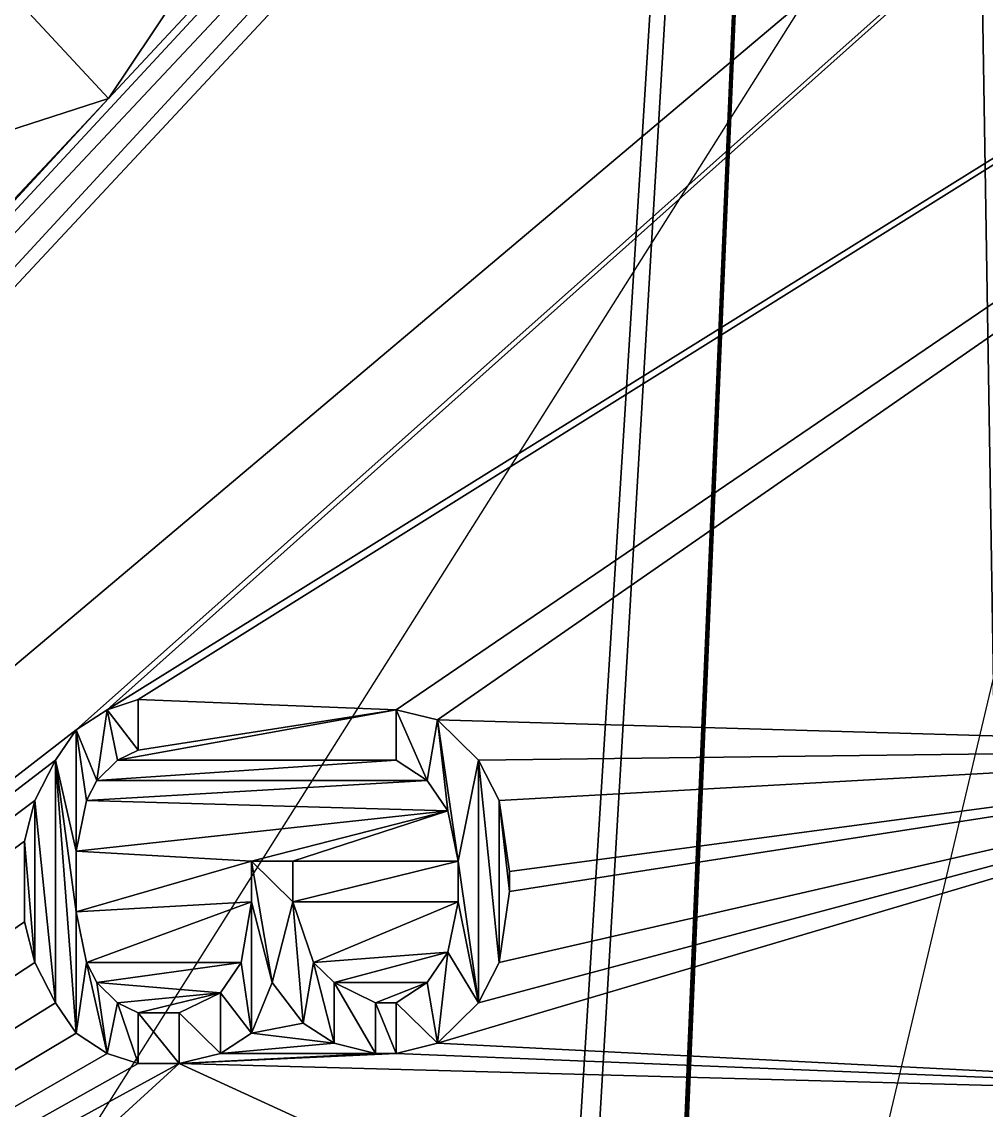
# Model space of a CAD drawing. Header units: millimetres. Extents: x -228 to 228, y -204 to 237.
# Drawn here: x 25.572 to 28.256, y 20.757 to 23.786 of the extents above; entities that cross this region are included whole.
import ezdxf

# ---------------------------------------------------------------- set-up
doc = ezdxf.new("R2010")
doc.units = ezdxf.units.MM
doc.header["$LTSCALE"] = 127.314815
for name, color, linetype in [('1821', 7, 'CONTINUOUS'), ('2409', 7, 'CONTINUOUS'), ('5003', 7, 'CONTINUOUS'), ('5004', 7, 'CONTINUOUS'), ('5201', 7, 'CONTINUOUS'), ('5315', 7, 'CONTINUOUS'), ('5316', 7, 'CONTINUOUS'), ('5317', 7, 'CONTINUOUS'), ('5322', 7, 'CONTINUOUS'), ('5419', 7, 'CONTINUOUS'), ('5420', 7, 'CONTINUOUS'), ('5421', 7, 'CONTINUOUS'), ('5422', 7, 'CONTINUOUS'), ('5423', 7, 'CONTINUOUS'), ('5424', 7, 'CONTINUOUS'), ('5425', 7, 'CONTINUOUS'), ('5426', 7, 'CONTINUOUS'), ('5427', 7, 'CONTINUOUS'), ('5428', 7, 'CONTINUOUS'), ('5429', 7, 'CONTINUOUS'), ('5430', 7, 'CONTINUOUS'), ('5431', 7, 'CONTINUOUS'), ('5432', 7, 'CONTINUOUS'), ('5433', 7, 'CONTINUOUS'), ('5434', 7, 'CONTINUOUS'), ('5435', 7, 'CONTINUOUS'), ('5436', 7, 'CONTINUOUS'), ('5437', 7, 'CONTINUOUS'), ('5438', 7, 'CONTINUOUS'), ('5439', 7, 'CONTINUOUS'), ('5440', 7, 'CONTINUOUS'), ('5441', 7, 'CONTINUOUS'), ('5442', 7, 'CONTINUOUS'), ('5443', 7, 'CONTINUOUS'), ('5444', 7, 'CONTINUOUS'), ('5445', 7, 'CONTINUOUS'), ('5446', 7, 'CONTINUOUS'), ('5447', 7, 'CONTINUOUS'), ('5448', 7, 'CONTINUOUS'), ('5449', 7, 'CONTINUOUS'), ('5450', 7, 'CONTINUOUS'), ('5451', 7, 'CONTINUOUS'), ('5452', 7, 'CONTINUOUS'), ('5453', 7, 'CONTINUOUS'), ('5454', 7, 'CONTINUOUS'), ('5455', 7, 'CONTINUOUS'), ('5456', 7, 'CONTINUOUS'), ('5457', 7, 'CONTINUOUS'), ('5458', 7, 'CONTINUOUS'), ('5459', 7, 'CONTINUOUS'), ('5460', 7, 'CONTINUOUS'), ('5461', 7, 'CONTINUOUS'), ('5462', 7, 'CONTINUOUS'), ('5463', 7, 'CONTINUOUS'), ('5464', 7, 'CONTINUOUS'), ('5465', 7, 'CONTINUOUS'), ('5466', 7, 'CONTINUOUS'), ('5467', 7, 'CONTINUOUS'), ('5468', 7, 'CONTINUOUS'), ('5469', 7, 'CONTINUOUS'), ('5470', 7, 'CONTINUOUS'), ('5471', 7, 'CONTINUOUS'), ('5472', 7, 'CONTINUOUS'), ('5473', 7, 'CONTINUOUS'), ('5474', 7, 'CONTINUOUS'), ('5475', 7, 'CONTINUOUS'), ('6193', 7, 'CONTINUOUS'), ('6301', 7, 'CONTINUOUS'), ('6317', 7, 'CONTINUOUS'), ('6336', 7, 'CONTINUOUS'), ('6337', 7, 'CONTINUOUS'), ('6339', 7, 'CONTINUOUS')]:
    doc.layers.add(name, color=color, linetype=linetype)

msp = doc.modelspace()

# ---------------------------------------------------------------- linework, layer by layer
at = {"layer": '1821', "color": 5, "linetype": 'Continuous'}
msp.add_3dface([(100.6267, 31.3952, 17.1), (-23.6249, 19.4486, 17.1), (102.6267, 31.3952, 17.1), (100.6267, 31.3952, 17.1)], dxfattribs=at)
at = {"layer": '2409', "color": 6, "linetype": 'Continuous'}
msp.add_3dface([(26.3583, 13.8518, 1060.7024), (23.8895, 17.7325, 1059.277), (29.3011, 26.2986, 1062.4014), (26.3583, 13.8518, 1060.7024)], dxfattribs=at)
at = {"layer": '5003', "color": 6, "linetype": 'Continuous'}
for points in [[(29.3001, 38.5788, 1039.01), (28.6139, 1, 1039.01), (28.0565, 35.5761, 1039.01), (29.3001, 38.5788, 1039.01)], [(25.0534, 34.3321, 1039.01), (28.0565, 35.5761, 1039.01), (26, 2.7124, 1039.01), (25.0534, 34.3321, 1039.01)], [(28.0565, 35.5761, 1039.01), (26.5567, 0.7124, 1039.01), (26, 0.7124, 1039.01), (28.0565, 35.5761, 1039.01)], [(28.0565, 35.5761, 1039.01), (26, 0.7124, 1039.01), (26, 2.7124, 1039.01), (28.0565, 35.5761, 1039.01)], [(26.5651, 0.7513, 1039.01), (26.5567, 0.7124, 1039.01), (28.0565, 35.5761, 1039.01), (26.5651, 0.7513, 1039.01)], [(26.5705, 0.791, 1039.01), (26.5651, 0.7513, 1039.01), (28.0565, 35.5761, 1039.01), (26.5705, 0.791, 1039.01)], [(26.5901, 1, 1039.01), (26.5705, 0.791, 1039.01), (28.0565, 35.5761, 1039.01), (26.5901, 1, 1039.01)], [(28.6139, 1, 1039.01), (26.5901, 1, 1039.01), (28.0565, 35.5761, 1039.01), (28.6139, 1, 1039.01)], [(24.9694, 2.7124, 1039.01), (25.0534, 34.3321, 1039.01), (26, 2.7124, 1039.01), (24.9694, 2.7124, 1039.01)]]:
    msp.add_3dface(points, dxfattribs=at)
at = {"layer": '5004', "color": 6, "linetype": 'Continuous'}
for points in [[(30.06, 30.2289, 1041.01), (19.2973, 24.9519, 1041.01), (19.925, 19.3605, 1041.01), (30.06, 30.2289, 1041.01)], [(30.6713, 28.5384, 1041.01), (20.9561, 18.1201, 1041.01), (32.6549, 27.9819, 1041.01), (30.6713, 28.5384, 1041.01)], [(32.6549, 27.9819, 1041.01), (20.9561, 18.1201, 1041.01), (25.7236, 21.8156, 1041.01), (32.6549, 27.9819, 1041.01)], [(25.8098, 21.8719, 1041.01), (32.6549, 27.9819, 1041.01), (25.7236, 21.8156, 1041.01), (25.8098, 21.8719, 1041.01)], [(35.1447, 27.683, 1041.01), (32.6549, 27.9819, 1041.01), (25.8098, 21.8719, 1041.01), (35.1447, 27.683, 1041.01)], [(25.896, 21.9, 1041.01), (35.1447, 27.683, 1041.01), (25.8098, 21.8719, 1041.01), (25.896, 21.9, 1041.01)], [(26.614, 21.8719, 1041.01), (35.1447, 27.683, 1041.01), (25.896, 21.9, 1041.01), (26.614, 21.8719, 1041.01)], [(26.7289, 21.8437, 1041.01), (35.1447, 27.683, 1041.01), (26.614, 21.8719, 1041.01), (26.7289, 21.8437, 1041.01)], [(29.4945, 21.7641, 1041.01), (35.1447, 27.683, 1041.01), (26.7289, 21.8437, 1041.01), (29.4945, 21.7641, 1041.01)], [(25.896, 21.7594, 1041.01), (26.614, 21.8719, 1041.01), (25.896, 21.9, 1041.01), (25.896, 21.7594, 1041.01)], [(26.614, 21.7312, 1041.01), (26.614, 21.8719, 1041.01), (25.8385, 21.7312, 1041.01), (26.614, 21.7312, 1041.01)], [(25.8385, 21.7312, 1041.01), (26.614, 21.8719, 1041.01), (25.896, 21.7594, 1041.01), (25.8385, 21.7312, 1041.01)], [(26.8438, 21.7312, 1041.01), (29.4945, 21.7641, 1041.01), (26.7289, 21.8437, 1041.01), (26.8438, 21.7312, 1041.01)], [(25.7236, 21.8156, 1041.01), (20.9561, 18.1201, 1041.01), (25.6662, 21.7312, 1041.01), (25.7236, 21.8156, 1041.01)], [(29.9258, 20.7816, 1041.01), (29.4945, 21.7641, 1041.01), (26.7289, 20.9438, 1041.01), (29.9258, 20.7816, 1041.01)], [(26.7289, 20.9438, 1041.01), (29.4945, 21.7641, 1041.01), (26.8438, 21.0562, 1041.01), (26.7289, 20.9438, 1041.01)], [(26.8438, 21.0562, 1041.01), (29.4945, 21.7641, 1041.01), (26.9013, 21.1687, 1041.01), (26.8438, 21.0562, 1041.01)], [(26.9013, 21.6188, 1041.01), (29.4945, 21.7641, 1041.01), (26.8438, 21.7312, 1041.01), (26.9013, 21.6188, 1041.01)], [(26.9013, 21.1687, 1041.01), (29.4945, 21.7641, 1041.01), (26.93, 21.3656, 1041.01), (26.9013, 21.1687, 1041.01)], [(26.93, 21.4219, 1041.01), (29.4945, 21.7641, 1041.01), (26.9013, 21.6188, 1041.01), (26.93, 21.4219, 1041.01)], [(26.93, 21.3656, 1041.01), (29.4945, 21.7641, 1041.01), (26.93, 21.4219, 1041.01), (26.93, 21.3656, 1041.01)], [(25.6662, 21.7312, 1041.01), (20.9561, 18.1201, 1041.01), (25.6087, 21.6188, 1041.01), (25.6662, 21.7312, 1041.01)], [(26.7002, 21.675, 1041.01), (26.614, 21.7312, 1041.01), (25.7811, 21.675, 1041.01), (26.7002, 21.675, 1041.01)], [(25.7811, 21.675, 1041.01), (26.614, 21.7312, 1041.01), (25.8385, 21.7312, 1041.01), (25.7811, 21.675, 1041.01)], [(26.7577, 21.5906, 1041.01), (26.7002, 21.675, 1041.01), (25.7523, 21.6188, 1041.01), (26.7577, 21.5906, 1041.01)], [(25.7523, 21.6188, 1041.01), (26.7002, 21.675, 1041.01), (25.7811, 21.675, 1041.01), (25.7523, 21.6188, 1041.01)], [(25.6087, 21.6188, 1041.01), (20.9561, 18.1201, 1041.01), (25.58, 21.5063, 1041.01), (25.6087, 21.6188, 1041.01)], [(25.7236, 21.4781, 1041.01), (26.7577, 21.5906, 1041.01), (25.7523, 21.6188, 1041.01), (25.7236, 21.4781, 1041.01)], [(26.2119, 21.45, 1041.01), (26.7577, 21.5906, 1041.01), (25.7236, 21.4781, 1041.01), (26.2119, 21.45, 1041.01)], [(26.3268, 21.45, 1041.01), (26.7577, 21.5906, 1041.01), (26.2119, 21.45, 1041.01), (26.3268, 21.45, 1041.01)], [(26.7864, 21.45, 1041.01), (26.7577, 21.5906, 1041.01), (26.3268, 21.45, 1041.01), (26.7864, 21.45, 1041.01)], [(25.58, 21.5063, 1041.01), (20.9561, 18.1201, 1041.01), (25.58, 21.2812, 1041.01), (25.58, 21.5063, 1041.01)], [(25.7236, 21.3094, 1041.01), (26.2119, 21.45, 1041.01), (25.7236, 21.4781, 1041.01), (25.7236, 21.3094, 1041.01)], [(26.2119, 21.3375, 1041.01), (26.2119, 21.45, 1041.01), (25.7236, 21.3094, 1041.01), (26.2119, 21.3375, 1041.01)], [(26.7864, 21.3375, 1041.01), (26.7864, 21.45, 1041.01), (26.3268, 21.3375, 1041.01), (26.7864, 21.3375, 1041.01)], [(26.3268, 21.3375, 1041.01), (26.7864, 21.45, 1041.01), (26.3268, 21.45, 1041.01), (26.3268, 21.3375, 1041.01)], [(25.7523, 21.1687, 1041.01), (26.2119, 21.3375, 1041.01), (25.7236, 21.3094, 1041.01), (25.7523, 21.1687, 1041.01)], [(26.1832, 21.1687, 1041.01), (26.2119, 21.3375, 1041.01), (25.7523, 21.1687, 1041.01), (26.1832, 21.1687, 1041.01)], [(26.3843, 21.1687, 1041.01), (26.7864, 21.3375, 1041.01), (26.3268, 21.3375, 1041.01), (26.3843, 21.1687, 1041.01)], [(26.7577, 21.1969, 1041.01), (26.7864, 21.3375, 1041.01), (26.3843, 21.1687, 1041.01), (26.7577, 21.1969, 1041.01)], [(25.58, 21.2812, 1041.01), (20.9561, 18.1201, 1041.01), (25.6087, 21.1687, 1041.01), (25.58, 21.2812, 1041.01)], [(26.4417, 21.1125, 1041.01), (26.7577, 21.1969, 1041.01), (26.3843, 21.1687, 1041.01), (26.4417, 21.1125, 1041.01)], [(26.7002, 21.1125, 1041.01), (26.7577, 21.1969, 1041.01), (26.4417, 21.1125, 1041.01), (26.7002, 21.1125, 1041.01)], [(25.6087, 21.1687, 1041.01), (20.9561, 18.1201, 1041.01), (25.6662, 21.0562, 1041.01), (25.6087, 21.1687, 1041.01)], [(25.7811, 21.1125, 1041.01), (26.1832, 21.1687, 1041.01), (25.7523, 21.1687, 1041.01), (25.7811, 21.1125, 1041.01)], [(26.1257, 21.0844, 1041.01), (26.1832, 21.1687, 1041.01), (25.7811, 21.1125, 1041.01), (26.1257, 21.0844, 1041.01)], [(25.8385, 21.0562, 1041.01), (26.1257, 21.0844, 1041.01), (25.7811, 21.1125, 1041.01), (25.8385, 21.0562, 1041.01)], [(26.2694, 21.1125, 1041.01), (26.2119, 20.9719, 1041.01), (26.3555, 21, 1041.01), (26.2694, 21.1125, 1041.01)], [(26.5566, 21.0562, 1041.01), (26.7002, 21.1125, 1041.01), (26.4417, 21.1125, 1041.01), (26.5566, 21.0562, 1041.01)], [(26.614, 21.0562, 1041.01), (26.7002, 21.1125, 1041.01), (26.5566, 21.0562, 1041.01), (26.614, 21.0562, 1041.01)], [(25.896, 21.0281, 1041.01), (26.1257, 21.0844, 1041.01), (25.8385, 21.0562, 1041.01), (25.896, 21.0281, 1041.01)], [(26.0109, 21.0281, 1041.01), (26.1257, 21.0844, 1041.01), (25.896, 21.0281, 1041.01), (26.0109, 21.0281, 1041.01)], [(20.9561, 18.1201, 1041.01), (25.7236, 20.9719, 1041.01), (25.6662, 21.0562, 1041.01), (20.9561, 18.1201, 1041.01)], [(26.3555, 21, 1041.01), (26.2119, 20.9719, 1041.01), (26.4417, 20.9438, 1041.01), (26.3555, 21, 1041.01)], [(25.7236, 20.9719, 1041.01), (20.9561, 18.1201, 1041.01), (25.8098, 20.9156, 1041.01), (25.7236, 20.9719, 1041.01)], [(26.2119, 20.9719, 1041.01), (26.1257, 20.9156, 1041.01), (26.4417, 20.9438, 1041.01), (26.2119, 20.9719, 1041.01)], [(26.4417, 20.9438, 1041.01), (26.1257, 20.9156, 1041.01), (26.5566, 20.9156, 1041.01), (26.4417, 20.9438, 1041.01)], [(26.614, 20.9156, 1041.01), (29.9258, 20.7816, 1041.01), (26.7289, 20.9438, 1041.01), (26.614, 20.9156, 1041.01)], [(25.8098, 20.9156, 1041.01), (20.9561, 18.1201, 1041.01), (25.896, 20.8875, 1041.01), (25.8098, 20.9156, 1041.01)], [(26.0109, 20.8875, 1041.01), (29.9258, 20.7816, 1041.01), (26.614, 20.9156, 1041.01), (26.0109, 20.8875, 1041.01)], [(26.1257, 20.9156, 1041.01), (26.0109, 20.8875, 1041.01), (26.5566, 20.9156, 1041.01), (26.1257, 20.9156, 1041.01)], [(26.5566, 20.9156, 1041.01), (26.0109, 20.8875, 1041.01), (26.614, 20.9156, 1041.01), (26.5566, 20.9156, 1041.01)], [(25.896, 20.8875, 1041.01), (20.9561, 18.1201, 1041.01), (26.0109, 20.8875, 1041.01), (25.896, 20.8875, 1041.01)], [(26.0109, 20.8875, 1041.01), (20.9561, 18.1201, 1041.01), (25.58, 20.4938, 1041.01), (26.0109, 20.8875, 1041.01)], [(26.4991, 20.6625, 1041.01), (26.0109, 20.8875, 1041.01), (25.58, 20.4938, 1041.01), (26.4991, 20.6625, 1041.01)], [(29.9258, 20.7816, 1041.01), (26.0109, 20.8875, 1041.01), (26.4991, 20.6625, 1041.01), (29.9258, 20.7816, 1041.01)], [(32.0319, 20.6863, 1041.01), (30.0728, 20.7816, 1041.01), (26.4991, 20.6625, 1041.01), (32.0319, 20.6863, 1041.01)], [(30.0728, 20.7816, 1041.01), (29.9258, 20.7816, 1041.01), (26.4991, 20.6625, 1041.01), (30.0728, 20.7816, 1041.01)]]:
    msp.add_3dface(points, dxfattribs=at)
at = {"layer": '5201', "color": 6, "linetype": 'Continuous'}
for points in [[(25.3841, 24.035, 1050.51), (25.814, 23.5727, 1050.51), (30.2352, 30.1736, 1050.51), (25.3841, 24.035, 1050.51)], [(25.814, 23.5727, 1050.51), (30.6565, 28.7657, 1050.51), (30.2352, 30.1736, 1050.51), (25.814, 23.5727, 1050.51)]]:
    msp.add_3dface(points, dxfattribs=at)
at = {"layer": '5315', "color": 6, "linetype": 'Continuous'}
msp.add_3dface([(30.06, 30.2289, 1041.01), (19.925, 19.3605, 1041.01), (24.9401, 24.4954, 1050.51), (30.06, 30.2289, 1041.01)], dxfattribs=at)
at = {"layer": '5316', "color": 6, "linetype": 'Continuous'}
for points in [[(30.6565, 28.7657, 1050.51), (25.814, 23.5727, 1050.51), (20.7914, 18.1245, 1048.0845), (30.6565, 28.7657, 1050.51)], [(30.6565, 28.7657, 1050.51), (20.7914, 18.1245, 1048.0845), (30.6636, 28.6466, 1045.5593), (30.6565, 28.7657, 1050.51)], [(20.7914, 18.1245, 1048.0845), (20.9561, 18.1201, 1041.01), (30.6636, 28.6466, 1045.5593), (20.7914, 18.1245, 1048.0845)], [(20.9561, 18.1201, 1041.01), (30.6713, 28.5384, 1041.01), (30.6636, 28.6466, 1045.5593), (20.9561, 18.1201, 1041.01)], [(20.7914, 18.1245, 1048.0845), (25.814, 23.5727, 1050.51), (24.1643, 21.8131, 1050.8799), (20.7914, 18.1245, 1048.0845)]]:
    msp.add_3dface(points, dxfattribs=at)
at = {"layer": '5317', "color": 6, "linetype": 'Continuous'}
for points in [[(25.814, 23.5727, 1050.51), (25.3841, 24.035, 1050.51), (23.3431, 22.7737, 1050.8617), (25.814, 23.5727, 1050.51)], [(25.814, 23.5727, 1050.51), (23.3431, 22.7737, 1050.8617), (24.1643, 21.8131, 1050.8799), (25.814, 23.5727, 1050.51)]]:
    msp.add_3dface(points, dxfattribs=at)
at = {"layer": '5322', "color": 6, "linetype": 'Continuous'}
for points in [[(25.896, 21.9, 1041.11), (25.8098, 21.8719, 1041.11), (25.896, 21.7594, 1041.11), (25.896, 21.9, 1041.11)], [(25.8098, 21.8719, 1041.11), (25.7236, 21.8156, 1041.11), (25.7811, 21.675, 1041.11), (25.8098, 21.8719, 1041.11)], [(25.8385, 21.7312, 1041.11), (25.8098, 21.8719, 1041.11), (25.7811, 21.675, 1041.11), (25.8385, 21.7312, 1041.11)], [(25.896, 21.7594, 1041.11), (25.8098, 21.8719, 1041.11), (25.8385, 21.7312, 1041.11), (25.896, 21.7594, 1041.11)], [(26.614, 21.7312, 1041.11), (26.7002, 21.675, 1041.11), (26.614, 21.8719, 1041.11), (26.614, 21.7312, 1041.11)], [(26.614, 21.8719, 1041.11), (26.7002, 21.675, 1041.11), (26.7289, 21.8437, 1041.11), (26.614, 21.8719, 1041.11)], [(26.7002, 21.675, 1041.11), (26.7577, 21.5906, 1041.11), (26.7289, 21.8437, 1041.11), (26.7002, 21.675, 1041.11)], [(26.7577, 21.5906, 1041.11), (26.7864, 21.45, 1041.11), (26.7289, 21.8437, 1041.11), (26.7577, 21.5906, 1041.11)], [(26.7289, 21.8437, 1041.11), (26.7864, 21.45, 1041.11), (26.8438, 21.7312, 1041.11), (26.7289, 21.8437, 1041.11)], [(25.7236, 21.8156, 1041.11), (25.6662, 21.7312, 1041.11), (25.7236, 21.4781, 1041.11), (25.7236, 21.8156, 1041.11)], [(25.7811, 21.675, 1041.11), (25.7236, 21.8156, 1041.11), (25.7523, 21.6188, 1041.11), (25.7811, 21.675, 1041.11)], [(25.7523, 21.6188, 1041.11), (25.7236, 21.8156, 1041.11), (25.7236, 21.4781, 1041.11), (25.7523, 21.6188, 1041.11)], [(25.6087, 21.6188, 1041.11), (25.6662, 21.0562, 1041.11), (25.6662, 21.7312, 1041.11), (25.6087, 21.6188, 1041.11)], [(25.6662, 21.0562, 1041.11), (25.7236, 20.9719, 1041.11), (25.6662, 21.7312, 1041.11), (25.6662, 21.0562, 1041.11)], [(25.6662, 21.7312, 1041.11), (25.7236, 20.9719, 1041.11), (25.7236, 21.3094, 1041.11), (25.6662, 21.7312, 1041.11)], [(25.7236, 21.4781, 1041.11), (25.6662, 21.7312, 1041.11), (25.7236, 21.3094, 1041.11), (25.7236, 21.4781, 1041.11)], [(26.8438, 21.0562, 1041.11), (26.8438, 21.7312, 1041.11), (26.7864, 21.45, 1041.11), (26.8438, 21.0562, 1041.11)], [(26.9013, 21.6188, 1041.11), (26.8438, 21.7312, 1041.11), (26.9013, 21.1687, 1041.11), (26.9013, 21.6188, 1041.11)], [(26.9013, 21.1687, 1041.11), (26.8438, 21.7312, 1041.11), (26.8438, 21.0562, 1041.11), (26.9013, 21.1687, 1041.11)], [(25.58, 21.5063, 1041.11), (25.6087, 21.1687, 1041.11), (25.6087, 21.6188, 1041.11), (25.58, 21.5063, 1041.11)], [(25.6087, 21.1687, 1041.11), (25.6662, 21.0562, 1041.11), (25.6087, 21.6188, 1041.11), (25.6087, 21.1687, 1041.11)], [(26.93, 21.4219, 1041.11), (26.9013, 21.6188, 1041.11), (26.93, 21.3656, 1041.11), (26.93, 21.4219, 1041.11)], [(26.93, 21.3656, 1041.11), (26.9013, 21.6188, 1041.11), (26.9013, 21.1687, 1041.11), (26.93, 21.3656, 1041.11)], [(25.58, 21.2812, 1041.11), (25.6087, 21.1687, 1041.11), (25.58, 21.5063, 1041.11), (25.58, 21.2812, 1041.11)], [(26.2119, 21.45, 1041.11), (26.2119, 21.3375, 1041.11), (26.2694, 21.1125, 1041.11), (26.2119, 21.45, 1041.11)], [(26.3268, 21.45, 1041.11), (26.2119, 21.45, 1041.11), (26.3268, 21.3375, 1041.11), (26.3268, 21.45, 1041.11)], [(26.3268, 21.3375, 1041.11), (26.2119, 21.45, 1041.11), (26.2694, 21.1125, 1041.11), (26.3268, 21.3375, 1041.11)], [(26.7864, 21.45, 1041.11), (26.7864, 21.3375, 1041.11), (26.8438, 21.0562, 1041.11), (26.7864, 21.45, 1041.11)], [(26.2119, 21.3375, 1041.11), (26.1832, 21.1687, 1041.11), (26.2119, 20.9719, 1041.11), (26.2119, 21.3375, 1041.11)], [(26.2694, 21.1125, 1041.11), (26.2119, 21.3375, 1041.11), (26.2119, 20.9719, 1041.11), (26.2694, 21.1125, 1041.11)], [(26.3555, 21, 1041.11), (26.3268, 21.3375, 1041.11), (26.2694, 21.1125, 1041.11), (26.3555, 21, 1041.11)], [(26.3843, 21.1687, 1041.11), (26.3268, 21.3375, 1041.11), (26.3555, 21, 1041.11), (26.3843, 21.1687, 1041.11)], [(26.7864, 21.3375, 1041.11), (26.7577, 21.1969, 1041.11), (26.8438, 21.0562, 1041.11), (26.7864, 21.3375, 1041.11)], [(25.7236, 21.3094, 1041.11), (25.7236, 20.9719, 1041.11), (25.7523, 21.1687, 1041.11), (25.7236, 21.3094, 1041.11)], [(26.7577, 21.1969, 1041.11), (26.7002, 21.1125, 1041.11), (26.7289, 20.9438, 1041.11), (26.7577, 21.1969, 1041.11)], [(26.8438, 21.0562, 1041.11), (26.7577, 21.1969, 1041.11), (26.7289, 20.9438, 1041.11), (26.8438, 21.0562, 1041.11)], [(25.7523, 21.1687, 1041.11), (25.7236, 20.9719, 1041.11), (25.8098, 20.9156, 1041.11), (25.7523, 21.1687, 1041.11)], [(25.7811, 21.1125, 1041.11), (25.7523, 21.1687, 1041.11), (25.8098, 20.9156, 1041.11), (25.7811, 21.1125, 1041.11)], [(26.1832, 21.1687, 1041.11), (26.1257, 21.0844, 1041.11), (26.2119, 20.9719, 1041.11), (26.1832, 21.1687, 1041.11)], [(26.4417, 20.9438, 1041.11), (26.3843, 21.1687, 1041.11), (26.3555, 21, 1041.11), (26.4417, 20.9438, 1041.11)], [(26.4417, 21.1125, 1041.11), (26.3843, 21.1687, 1041.11), (26.4417, 20.9438, 1041.11), (26.4417, 21.1125, 1041.11)], [(25.8385, 21.0562, 1041.11), (25.7811, 21.1125, 1041.11), (25.8098, 20.9156, 1041.11), (25.8385, 21.0562, 1041.11)], [(26.5566, 21.0562, 1041.11), (26.4417, 21.1125, 1041.11), (26.5566, 20.9156, 1041.11), (26.5566, 21.0562, 1041.11)], [(26.5566, 20.9156, 1041.11), (26.4417, 21.1125, 1041.11), (26.4417, 20.9438, 1041.11), (26.5566, 20.9156, 1041.11)], [(26.7002, 21.1125, 1041.11), (26.614, 21.0562, 1041.11), (26.7289, 20.9438, 1041.11), (26.7002, 21.1125, 1041.11)], [(26.1257, 21.0844, 1041.11), (26.0109, 21.0281, 1041.11), (26.1257, 20.9156, 1041.11), (26.1257, 21.0844, 1041.11)], [(26.2119, 20.9719, 1041.11), (26.1257, 21.0844, 1041.11), (26.1257, 20.9156, 1041.11), (26.2119, 20.9719, 1041.11)], [(25.896, 20.8875, 1041.11), (25.8385, 21.0562, 1041.11), (25.8098, 20.9156, 1041.11), (25.896, 20.8875, 1041.11)], [(25.896, 21.0281, 1041.11), (25.8385, 21.0562, 1041.11), (25.896, 20.8875, 1041.11), (25.896, 21.0281, 1041.11)], [(26.614, 21.0562, 1041.11), (26.5566, 21.0562, 1041.11), (26.614, 20.9156, 1041.11), (26.614, 21.0562, 1041.11)], [(26.614, 20.9156, 1041.11), (26.5566, 21.0562, 1041.11), (26.5566, 20.9156, 1041.11), (26.614, 20.9156, 1041.11)], [(26.7289, 20.9438, 1041.11), (26.614, 21.0562, 1041.11), (26.614, 20.9156, 1041.11), (26.7289, 20.9438, 1041.11)], [(26.0109, 21.0281, 1041.11), (25.896, 21.0281, 1041.11), (26.0109, 20.8875, 1041.11), (26.0109, 21.0281, 1041.11)], [(26.0109, 20.8875, 1041.11), (25.896, 21.0281, 1041.11), (25.896, 20.8875, 1041.11), (26.0109, 20.8875, 1041.11)], [(26.1257, 20.9156, 1041.11), (26.0109, 21.0281, 1041.11), (26.0109, 20.8875, 1041.11), (26.1257, 20.9156, 1041.11)]]:
    msp.add_3dface(points, dxfattribs=at)
at = {"layer": '5419', "color": 6, "linetype": 'Continuous'}
for points in [[(25.7236, 20.9719, 1041.01), (25.8098, 20.9156, 1041.01), (25.7236, 20.9719, 1041.11), (25.7236, 20.9719, 1041.01)], [(25.7236, 20.9719, 1041.11), (25.8098, 20.9156, 1041.01), (25.8098, 20.9156, 1041.11), (25.7236, 20.9719, 1041.11)]]:
    msp.add_3dface(points, dxfattribs=at)
at = {"layer": '5420', "color": 6, "linetype": 'Continuous'}
for points in [[(25.8098, 20.9156, 1041.01), (25.896, 20.8875, 1041.01), (25.896, 20.8875, 1041.11), (25.8098, 20.9156, 1041.01)], [(25.8098, 20.9156, 1041.01), (25.896, 20.8875, 1041.11), (25.8098, 20.9156, 1041.11), (25.8098, 20.9156, 1041.01)]]:
    msp.add_3dface(points, dxfattribs=at)
at = {"layer": '5421', "color": 6, "linetype": 'Continuous'}
for points in [[(25.896, 20.8875, 1041.01), (26.0109, 20.8875, 1041.01), (25.896, 20.8875, 1041.11), (25.896, 20.8875, 1041.01)], [(26.0109, 20.8875, 1041.01), (26.0109, 20.8875, 1041.11), (25.896, 20.8875, 1041.11), (26.0109, 20.8875, 1041.01)]]:
    msp.add_3dface(points, dxfattribs=at)
at = {"layer": '5422', "color": 6, "linetype": 'Continuous'}
for points in [[(26.0109, 20.8875, 1041.01), (26.1257, 20.9156, 1041.01), (26.0109, 20.8875, 1041.11), (26.0109, 20.8875, 1041.01)], [(26.1257, 20.9156, 1041.01), (26.1257, 20.9156, 1041.11), (26.0109, 20.8875, 1041.11), (26.1257, 20.9156, 1041.01)]]:
    msp.add_3dface(points, dxfattribs=at)
at = {"layer": '5423', "color": 6, "linetype": 'Continuous'}
for points in [[(26.1257, 20.9156, 1041.01), (26.2119, 20.9719, 1041.01), (26.1257, 20.9156, 1041.11), (26.1257, 20.9156, 1041.01)], [(26.2119, 20.9719, 1041.01), (26.2119, 20.9719, 1041.11), (26.1257, 20.9156, 1041.11), (26.2119, 20.9719, 1041.01)]]:
    msp.add_3dface(points, dxfattribs=at)
at = {"layer": '5424', "color": 6, "linetype": 'Continuous'}
for points in [[(26.2119, 20.9719, 1041.01), (26.2694, 21.1125, 1041.01), (26.2119, 20.9719, 1041.11), (26.2119, 20.9719, 1041.01)], [(26.2694, 21.1125, 1041.01), (26.2694, 21.1125, 1041.11), (26.2119, 20.9719, 1041.11), (26.2694, 21.1125, 1041.01)]]:
    msp.add_3dface(points, dxfattribs=at)
at = {"layer": '5425', "color": 6, "linetype": 'Continuous'}
for points in [[(26.2694, 21.1125, 1041.01), (26.3555, 21, 1041.01), (26.2694, 21.1125, 1041.11), (26.2694, 21.1125, 1041.01)], [(26.3555, 21, 1041.01), (26.3555, 21, 1041.11), (26.2694, 21.1125, 1041.11), (26.3555, 21, 1041.01)]]:
    msp.add_3dface(points, dxfattribs=at)
at = {"layer": '5426', "color": 6, "linetype": 'Continuous'}
for points in [[(26.3555, 21, 1041.01), (26.4417, 20.9438, 1041.01), (26.3555, 21, 1041.11), (26.3555, 21, 1041.01)], [(26.4417, 20.9438, 1041.01), (26.4417, 20.9438, 1041.11), (26.3555, 21, 1041.11), (26.4417, 20.9438, 1041.01)]]:
    msp.add_3dface(points, dxfattribs=at)
at = {"layer": '5427', "color": 6, "linetype": 'Continuous'}
for points in [[(26.4417, 20.9438, 1041.01), (26.5566, 20.9156, 1041.01), (26.4417, 20.9438, 1041.11), (26.4417, 20.9438, 1041.01)], [(26.5566, 20.9156, 1041.01), (26.5566, 20.9156, 1041.11), (26.4417, 20.9438, 1041.11), (26.5566, 20.9156, 1041.01)]]:
    msp.add_3dface(points, dxfattribs=at)
at = {"layer": '5428', "color": 6, "linetype": 'Continuous'}
for points in [[(26.5566, 20.9156, 1041.01), (26.614, 20.9156, 1041.01), (26.614, 20.9156, 1041.11), (26.5566, 20.9156, 1041.01)], [(26.5566, 20.9156, 1041.01), (26.614, 20.9156, 1041.11), (26.5566, 20.9156, 1041.11), (26.5566, 20.9156, 1041.01)]]:
    msp.add_3dface(points, dxfattribs=at)
at = {"layer": '5429', "color": 6, "linetype": 'Continuous'}
for points in [[(26.614, 20.9156, 1041.01), (26.7289, 20.9438, 1041.01), (26.614, 20.9156, 1041.11), (26.614, 20.9156, 1041.01)], [(26.7289, 20.9438, 1041.01), (26.7289, 20.9438, 1041.11), (26.614, 20.9156, 1041.11), (26.7289, 20.9438, 1041.01)]]:
    msp.add_3dface(points, dxfattribs=at)
at = {"layer": '5430', "color": 6, "linetype": 'Continuous'}
for points in [[(26.7289, 20.9438, 1041.01), (26.8438, 21.0562, 1041.01), (26.7289, 20.9438, 1041.11), (26.7289, 20.9438, 1041.01)], [(26.8438, 21.0562, 1041.01), (26.8438, 21.0562, 1041.11), (26.7289, 20.9438, 1041.11), (26.8438, 21.0562, 1041.01)]]:
    msp.add_3dface(points, dxfattribs=at)
at = {"layer": '5431', "color": 6, "linetype": 'Continuous'}
for points in [[(26.8438, 21.0562, 1041.01), (26.9013, 21.1687, 1041.01), (26.8438, 21.0562, 1041.11), (26.8438, 21.0562, 1041.01)], [(26.9013, 21.1687, 1041.01), (26.9013, 21.1687, 1041.11), (26.8438, 21.0562, 1041.11), (26.9013, 21.1687, 1041.01)]]:
    msp.add_3dface(points, dxfattribs=at)
at = {"layer": '5432', "color": 6, "linetype": 'Continuous'}
for points in [[(26.9013, 21.1687, 1041.01), (26.93, 21.3656, 1041.01), (26.9013, 21.1687, 1041.11), (26.9013, 21.1687, 1041.01)], [(26.93, 21.3656, 1041.01), (26.93, 21.3656, 1041.11), (26.9013, 21.1687, 1041.11), (26.93, 21.3656, 1041.01)]]:
    msp.add_3dface(points, dxfattribs=at)
at = {"layer": '5433', "color": 6, "linetype": 'Continuous'}
for points in [[(26.93, 21.3656, 1041.01), (26.93, 21.4219, 1041.01), (26.93, 21.4219, 1041.11), (26.93, 21.3656, 1041.01)], [(26.93, 21.3656, 1041.01), (26.93, 21.4219, 1041.11), (26.93, 21.3656, 1041.11), (26.93, 21.3656, 1041.01)]]:
    msp.add_3dface(points, dxfattribs=at)
at = {"layer": '5434', "color": 6, "linetype": 'Continuous'}
for points in [[(26.93, 21.4219, 1041.01), (26.9013, 21.6188, 1041.01), (26.93, 21.4219, 1041.11), (26.93, 21.4219, 1041.01)], [(26.9013, 21.6188, 1041.01), (26.9013, 21.6188, 1041.11), (26.93, 21.4219, 1041.11), (26.9013, 21.6188, 1041.01)]]:
    msp.add_3dface(points, dxfattribs=at)
at = {"layer": '5435', "color": 6, "linetype": 'Continuous'}
for points in [[(26.9013, 21.6188, 1041.01), (26.8438, 21.7312, 1041.01), (26.9013, 21.6188, 1041.11), (26.9013, 21.6188, 1041.01)], [(26.8438, 21.7312, 1041.01), (26.8438, 21.7312, 1041.11), (26.9013, 21.6188, 1041.11), (26.8438, 21.7312, 1041.01)]]:
    msp.add_3dface(points, dxfattribs=at)
at = {"layer": '5436', "color": 6, "linetype": 'Continuous'}
for points in [[(26.8438, 21.7312, 1041.01), (26.7289, 21.8437, 1041.01), (26.8438, 21.7312, 1041.11), (26.8438, 21.7312, 1041.01)], [(26.7289, 21.8437, 1041.01), (26.7289, 21.8437, 1041.11), (26.8438, 21.7312, 1041.11), (26.7289, 21.8437, 1041.01)]]:
    msp.add_3dface(points, dxfattribs=at)
at = {"layer": '5437', "color": 6, "linetype": 'Continuous'}
for points in [[(26.7289, 21.8437, 1041.01), (26.614, 21.8719, 1041.01), (26.7289, 21.8437, 1041.11), (26.7289, 21.8437, 1041.01)], [(26.614, 21.8719, 1041.01), (26.614, 21.8719, 1041.11), (26.7289, 21.8437, 1041.11), (26.614, 21.8719, 1041.01)]]:
    msp.add_3dface(points, dxfattribs=at)
at = {"layer": '5438', "color": 6, "linetype": 'Continuous'}
for points in [[(26.614, 21.8719, 1041.01), (26.614, 21.7312, 1041.01), (26.614, 21.8719, 1041.11), (26.614, 21.8719, 1041.01)], [(26.614, 21.7312, 1041.01), (26.614, 21.7312, 1041.11), (26.614, 21.8719, 1041.11), (26.614, 21.7312, 1041.01)]]:
    msp.add_3dface(points, dxfattribs=at)
at = {"layer": '5439', "color": 6, "linetype": 'Continuous'}
for points in [[(26.614, 21.7312, 1041.01), (26.7002, 21.675, 1041.01), (26.614, 21.7312, 1041.11), (26.614, 21.7312, 1041.01)], [(26.7002, 21.675, 1041.01), (26.7002, 21.675, 1041.11), (26.614, 21.7312, 1041.11), (26.7002, 21.675, 1041.01)]]:
    msp.add_3dface(points, dxfattribs=at)
at = {"layer": '5440', "color": 6, "linetype": 'Continuous'}
for points in [[(26.7002, 21.675, 1041.01), (26.7577, 21.5906, 1041.01), (26.7002, 21.675, 1041.11), (26.7002, 21.675, 1041.01)], [(26.7577, 21.5906, 1041.01), (26.7577, 21.5906, 1041.11), (26.7002, 21.675, 1041.11), (26.7577, 21.5906, 1041.01)]]:
    msp.add_3dface(points, dxfattribs=at)
at = {"layer": '5441', "color": 6, "linetype": 'Continuous'}
for points in [[(26.7577, 21.5906, 1041.01), (26.7864, 21.45, 1041.01), (26.7577, 21.5906, 1041.11), (26.7577, 21.5906, 1041.01)], [(26.7864, 21.45, 1041.01), (26.7864, 21.45, 1041.11), (26.7577, 21.5906, 1041.11), (26.7864, 21.45, 1041.01)]]:
    msp.add_3dface(points, dxfattribs=at)
at = {"layer": '5442', "color": 6, "linetype": 'Continuous'}
for points in [[(26.7864, 21.45, 1041.01), (26.7864, 21.3375, 1041.01), (26.7864, 21.45, 1041.11), (26.7864, 21.45, 1041.01)], [(26.7864, 21.3375, 1041.01), (26.7864, 21.3375, 1041.11), (26.7864, 21.45, 1041.11), (26.7864, 21.3375, 1041.01)]]:
    msp.add_3dface(points, dxfattribs=at)
at = {"layer": '5443', "color": 6, "linetype": 'Continuous'}
for points in [[(26.7864, 21.3375, 1041.01), (26.7577, 21.1969, 1041.01), (26.7864, 21.3375, 1041.11), (26.7864, 21.3375, 1041.01)], [(26.7577, 21.1969, 1041.01), (26.7577, 21.1969, 1041.11), (26.7864, 21.3375, 1041.11), (26.7577, 21.1969, 1041.01)]]:
    msp.add_3dface(points, dxfattribs=at)
at = {"layer": '5444', "color": 6, "linetype": 'Continuous'}
for points in [[(26.7577, 21.1969, 1041.01), (26.7002, 21.1125, 1041.01), (26.7577, 21.1969, 1041.11), (26.7577, 21.1969, 1041.01)], [(26.7002, 21.1125, 1041.01), (26.7002, 21.1125, 1041.11), (26.7577, 21.1969, 1041.11), (26.7002, 21.1125, 1041.01)]]:
    msp.add_3dface(points, dxfattribs=at)
at = {"layer": '5445', "color": 6, "linetype": 'Continuous'}
for points in [[(26.7002, 21.1125, 1041.01), (26.614, 21.0562, 1041.01), (26.7002, 21.1125, 1041.11), (26.7002, 21.1125, 1041.01)], [(26.614, 21.0562, 1041.01), (26.614, 21.0562, 1041.11), (26.7002, 21.1125, 1041.11), (26.614, 21.0562, 1041.01)]]:
    msp.add_3dface(points, dxfattribs=at)
at = {"layer": '5446', "color": 6, "linetype": 'Continuous'}
for points in [[(26.614, 21.0562, 1041.01), (26.5566, 21.0562, 1041.01), (26.5566, 21.0562, 1041.11), (26.614, 21.0562, 1041.01)], [(26.614, 21.0562, 1041.01), (26.5566, 21.0562, 1041.11), (26.614, 21.0562, 1041.11), (26.614, 21.0562, 1041.01)]]:
    msp.add_3dface(points, dxfattribs=at)
at = {"layer": '5447', "color": 6, "linetype": 'Continuous'}
for points in [[(26.5566, 21.0562, 1041.01), (26.4417, 21.1125, 1041.01), (26.5566, 21.0562, 1041.11), (26.5566, 21.0562, 1041.01)], [(26.4417, 21.1125, 1041.01), (26.4417, 21.1125, 1041.11), (26.5566, 21.0562, 1041.11), (26.4417, 21.1125, 1041.01)]]:
    msp.add_3dface(points, dxfattribs=at)
at = {"layer": '5448', "color": 6, "linetype": 'Continuous'}
for points in [[(26.4417, 21.1125, 1041.01), (26.3843, 21.1687, 1041.01), (26.3843, 21.1687, 1041.11), (26.4417, 21.1125, 1041.01)], [(26.4417, 21.1125, 1041.01), (26.3843, 21.1687, 1041.11), (26.4417, 21.1125, 1041.11), (26.4417, 21.1125, 1041.01)]]:
    msp.add_3dface(points, dxfattribs=at)
at = {"layer": '5449', "color": 6, "linetype": 'Continuous'}
for points in [[(26.3843, 21.1687, 1041.01), (26.3268, 21.3375, 1041.01), (26.3843, 21.1687, 1041.11), (26.3843, 21.1687, 1041.01)], [(26.3268, 21.3375, 1041.01), (26.3268, 21.3375, 1041.11), (26.3843, 21.1687, 1041.11), (26.3268, 21.3375, 1041.01)]]:
    msp.add_3dface(points, dxfattribs=at)
at = {"layer": '5450', "color": 6, "linetype": 'Continuous'}
for points in [[(26.3268, 21.3375, 1041.01), (26.3268, 21.45, 1041.01), (26.3268, 21.3375, 1041.11), (26.3268, 21.3375, 1041.01)], [(26.3268, 21.45, 1041.01), (26.3268, 21.45, 1041.11), (26.3268, 21.3375, 1041.11), (26.3268, 21.45, 1041.01)]]:
    msp.add_3dface(points, dxfattribs=at)
at = {"layer": '5451', "color": 6, "linetype": 'Continuous'}
for points in [[(26.3268, 21.45, 1041.01), (26.2119, 21.45, 1041.01), (26.3268, 21.45, 1041.11), (26.3268, 21.45, 1041.01)], [(26.2119, 21.45, 1041.01), (26.2119, 21.45, 1041.11), (26.3268, 21.45, 1041.11), (26.2119, 21.45, 1041.01)]]:
    msp.add_3dface(points, dxfattribs=at)
at = {"layer": '5452', "color": 6, "linetype": 'Continuous'}
for points in [[(26.2119, 21.45, 1041.01), (26.2119, 21.3375, 1041.01), (26.2119, 21.45, 1041.11), (26.2119, 21.45, 1041.01)], [(26.2119, 21.3375, 1041.01), (26.2119, 21.3375, 1041.11), (26.2119, 21.45, 1041.11), (26.2119, 21.3375, 1041.01)]]:
    msp.add_3dface(points, dxfattribs=at)
at = {"layer": '5453', "color": 6, "linetype": 'Continuous'}
for points in [[(26.2119, 21.3375, 1041.01), (26.1832, 21.1687, 1041.01), (26.2119, 21.3375, 1041.11), (26.2119, 21.3375, 1041.01)], [(26.1832, 21.1687, 1041.01), (26.1832, 21.1687, 1041.11), (26.2119, 21.3375, 1041.11), (26.1832, 21.1687, 1041.01)]]:
    msp.add_3dface(points, dxfattribs=at)
at = {"layer": '5454', "color": 6, "linetype": 'Continuous'}
for points in [[(26.1832, 21.1687, 1041.01), (26.1257, 21.0844, 1041.01), (26.1832, 21.1687, 1041.11), (26.1832, 21.1687, 1041.01)], [(26.1257, 21.0844, 1041.01), (26.1257, 21.0844, 1041.11), (26.1832, 21.1687, 1041.11), (26.1257, 21.0844, 1041.01)]]:
    msp.add_3dface(points, dxfattribs=at)
at = {"layer": '5455', "color": 6, "linetype": 'Continuous'}
for points in [[(26.1257, 21.0844, 1041.01), (26.0109, 21.0281, 1041.01), (26.1257, 21.0844, 1041.11), (26.1257, 21.0844, 1041.01)], [(26.0109, 21.0281, 1041.01), (26.0109, 21.0281, 1041.11), (26.1257, 21.0844, 1041.11), (26.0109, 21.0281, 1041.01)]]:
    msp.add_3dface(points, dxfattribs=at)
at = {"layer": '5456', "color": 6, "linetype": 'Continuous'}
for points in [[(26.0109, 21.0281, 1041.01), (25.896, 21.0281, 1041.01), (26.0109, 21.0281, 1041.11), (26.0109, 21.0281, 1041.01)], [(25.896, 21.0281, 1041.01), (25.896, 21.0281, 1041.11), (26.0109, 21.0281, 1041.11), (25.896, 21.0281, 1041.01)]]:
    msp.add_3dface(points, dxfattribs=at)
at = {"layer": '5457', "color": 6, "linetype": 'Continuous'}
for points in [[(25.896, 21.0281, 1041.01), (25.8385, 21.0562, 1041.01), (25.8385, 21.0562, 1041.11), (25.896, 21.0281, 1041.01)], [(25.896, 21.0281, 1041.01), (25.8385, 21.0562, 1041.11), (25.896, 21.0281, 1041.11), (25.896, 21.0281, 1041.01)]]:
    msp.add_3dface(points, dxfattribs=at)
at = {"layer": '5458', "color": 6, "linetype": 'Continuous'}
for points in [[(25.8385, 21.0562, 1041.01), (25.7811, 21.1125, 1041.01), (25.7811, 21.1125, 1041.11), (25.8385, 21.0562, 1041.01)], [(25.8385, 21.0562, 1041.01), (25.7811, 21.1125, 1041.11), (25.8385, 21.0562, 1041.11), (25.8385, 21.0562, 1041.01)]]:
    msp.add_3dface(points, dxfattribs=at)
at = {"layer": '5459', "color": 6, "linetype": 'Continuous'}
for points in [[(25.7811, 21.1125, 1041.01), (25.7523, 21.1687, 1041.01), (25.7523, 21.1687, 1041.11), (25.7811, 21.1125, 1041.01)], [(25.7811, 21.1125, 1041.01), (25.7523, 21.1687, 1041.11), (25.7811, 21.1125, 1041.11), (25.7811, 21.1125, 1041.01)]]:
    msp.add_3dface(points, dxfattribs=at)
at = {"layer": '5460', "color": 6, "linetype": 'Continuous'}
for points in [[(25.7523, 21.1687, 1041.01), (25.7236, 21.3094, 1041.01), (25.7523, 21.1687, 1041.11), (25.7523, 21.1687, 1041.01)], [(25.7236, 21.3094, 1041.01), (25.7236, 21.3094, 1041.11), (25.7523, 21.1687, 1041.11), (25.7236, 21.3094, 1041.01)]]:
    msp.add_3dface(points, dxfattribs=at)
at = {"layer": '5461', "color": 6, "linetype": 'Continuous'}
for points in [[(25.7236, 21.3094, 1041.01), (25.7236, 21.4781, 1041.01), (25.7236, 21.3094, 1041.11), (25.7236, 21.3094, 1041.01)], [(25.7236, 21.4781, 1041.01), (25.7236, 21.4781, 1041.11), (25.7236, 21.3094, 1041.11), (25.7236, 21.4781, 1041.01)]]:
    msp.add_3dface(points, dxfattribs=at)
at = {"layer": '5462', "color": 6, "linetype": 'Continuous'}
for points in [[(25.7236, 21.4781, 1041.01), (25.7523, 21.6188, 1041.01), (25.7236, 21.4781, 1041.11), (25.7236, 21.4781, 1041.01)], [(25.7523, 21.6188, 1041.01), (25.7523, 21.6188, 1041.11), (25.7236, 21.4781, 1041.11), (25.7523, 21.6188, 1041.01)]]:
    msp.add_3dface(points, dxfattribs=at)
at = {"layer": '5463', "color": 6, "linetype": 'Continuous'}
for points in [[(25.7523, 21.6188, 1041.01), (25.7811, 21.675, 1041.01), (25.7811, 21.675, 1041.11), (25.7523, 21.6188, 1041.01)], [(25.7523, 21.6188, 1041.01), (25.7811, 21.675, 1041.11), (25.7523, 21.6188, 1041.11), (25.7523, 21.6188, 1041.01)]]:
    msp.add_3dface(points, dxfattribs=at)
at = {"layer": '5464', "color": 6, "linetype": 'Continuous'}
for points in [[(25.7811, 21.675, 1041.01), (25.8385, 21.7312, 1041.01), (25.8385, 21.7312, 1041.11), (25.7811, 21.675, 1041.01)], [(25.7811, 21.675, 1041.01), (25.8385, 21.7312, 1041.11), (25.7811, 21.675, 1041.11), (25.7811, 21.675, 1041.01)]]:
    msp.add_3dface(points, dxfattribs=at)
at = {"layer": '5465', "color": 6, "linetype": 'Continuous'}
for points in [[(25.8385, 21.7312, 1041.01), (25.896, 21.7594, 1041.01), (25.896, 21.7594, 1041.11), (25.8385, 21.7312, 1041.01)], [(25.8385, 21.7312, 1041.01), (25.896, 21.7594, 1041.11), (25.8385, 21.7312, 1041.11), (25.8385, 21.7312, 1041.01)]]:
    msp.add_3dface(points, dxfattribs=at)
at = {"layer": '5466', "color": 6, "linetype": 'Continuous'}
for points in [[(25.896, 21.7594, 1041.01), (25.896, 21.9, 1041.01), (25.896, 21.7594, 1041.11), (25.896, 21.7594, 1041.01)], [(25.896, 21.9, 1041.01), (25.896, 21.9, 1041.11), (25.896, 21.7594, 1041.11), (25.896, 21.9, 1041.01)]]:
    msp.add_3dface(points, dxfattribs=at)
at = {"layer": '5467', "color": 6, "linetype": 'Continuous'}
for points in [[(25.896, 21.9, 1041.01), (25.8098, 21.8719, 1041.01), (25.8098, 21.8719, 1041.11), (25.896, 21.9, 1041.01)], [(25.896, 21.9, 1041.01), (25.8098, 21.8719, 1041.11), (25.896, 21.9, 1041.11), (25.896, 21.9, 1041.01)]]:
    msp.add_3dface(points, dxfattribs=at)
at = {"layer": '5468', "color": 6, "linetype": 'Continuous'}
for points in [[(25.8098, 21.8719, 1041.01), (25.7236, 21.8156, 1041.01), (25.8098, 21.8719, 1041.11), (25.8098, 21.8719, 1041.01)], [(25.7236, 21.8156, 1041.01), (25.7236, 21.8156, 1041.11), (25.8098, 21.8719, 1041.11), (25.7236, 21.8156, 1041.01)]]:
    msp.add_3dface(points, dxfattribs=at)
at = {"layer": '5469', "color": 6, "linetype": 'Continuous'}
for points in [[(25.7236, 21.8156, 1041.01), (25.6662, 21.7312, 1041.01), (25.7236, 21.8156, 1041.11), (25.7236, 21.8156, 1041.01)], [(25.6662, 21.7312, 1041.01), (25.6662, 21.7312, 1041.11), (25.7236, 21.8156, 1041.11), (25.6662, 21.7312, 1041.01)]]:
    msp.add_3dface(points, dxfattribs=at)
at = {"layer": '5470', "color": 6, "linetype": 'Continuous'}
for points in [[(25.6662, 21.7312, 1041.01), (25.6087, 21.6188, 1041.01), (25.6662, 21.7312, 1041.11), (25.6662, 21.7312, 1041.01)], [(25.6087, 21.6188, 1041.01), (25.6087, 21.6188, 1041.11), (25.6662, 21.7312, 1041.11), (25.6087, 21.6188, 1041.01)]]:
    msp.add_3dface(points, dxfattribs=at)
at = {"layer": '5471', "color": 6, "linetype": 'Continuous'}
for points in [[(25.6087, 21.6188, 1041.01), (25.58, 21.5063, 1041.01), (25.6087, 21.6188, 1041.11), (25.6087, 21.6188, 1041.01)], [(25.58, 21.5063, 1041.01), (25.58, 21.5063, 1041.11), (25.6087, 21.6188, 1041.11), (25.58, 21.5063, 1041.01)]]:
    msp.add_3dface(points, dxfattribs=at)
at = {"layer": '5472', "color": 6, "linetype": 'Continuous'}
for points in [[(25.58, 21.5063, 1041.01), (25.58, 21.2812, 1041.01), (25.58, 21.5063, 1041.11), (25.58, 21.5063, 1041.01)], [(25.58, 21.2812, 1041.01), (25.58, 21.2812, 1041.11), (25.58, 21.5063, 1041.11), (25.58, 21.2812, 1041.01)]]:
    msp.add_3dface(points, dxfattribs=at)
at = {"layer": '5473', "color": 6, "linetype": 'Continuous'}
for points in [[(25.58, 21.2812, 1041.01), (25.6087, 21.1687, 1041.01), (25.58, 21.2812, 1041.11), (25.58, 21.2812, 1041.01)], [(25.6087, 21.1687, 1041.01), (25.6087, 21.1687, 1041.11), (25.58, 21.2812, 1041.11), (25.6087, 21.1687, 1041.01)]]:
    msp.add_3dface(points, dxfattribs=at)
at = {"layer": '5474', "color": 6, "linetype": 'Continuous'}
for points in [[(25.6087, 21.1687, 1041.01), (25.6662, 21.0562, 1041.01), (25.6087, 21.1687, 1041.11), (25.6087, 21.1687, 1041.01)], [(25.6662, 21.0562, 1041.01), (25.6662, 21.0562, 1041.11), (25.6087, 21.1687, 1041.11), (25.6662, 21.0562, 1041.01)]]:
    msp.add_3dface(points, dxfattribs=at)
at = {"layer": '5475', "color": 6, "linetype": 'Continuous'}
for points in [[(25.6662, 21.0562, 1041.01), (25.7236, 20.9719, 1041.01), (25.6662, 21.0562, 1041.11), (25.6662, 21.0562, 1041.01)], [(25.7236, 20.9719, 1041.01), (25.7236, 20.9719, 1041.11), (25.6662, 21.0562, 1041.11), (25.7236, 20.9719, 1041.01)]]:
    msp.add_3dface(points, dxfattribs=at)
at = {"layer": '6193', "color": 6, "linetype": 'Continuous'}
msp.add_3dface([(24.0056, 20.3956, 1036.99), (26.4194, 20.254, 1036.5104), (24.3467, 20.8627, 1036.8392), (24.0056, 20.3956, 1036.99)], dxfattribs=at)
at = {"layer": '6301', "color": 6, "linetype": 'Continuous'}
msp.add_3dface([(26.6798, 20.2593, 1030.49), (23.874, 19.2326, 1030.49), (24.4287, 20.8127, 1030.49), (26.6798, 20.2593, 1030.49)], dxfattribs=at)
at = {"layer": '6317', "color": 6, "linetype": 'Continuous'}
for points in [[(24.3467, 20.8627, 1036.8392), (26.4194, 20.254, 1036.5104), (24.4287, 20.8127, 1030.49), (24.3467, 20.8627, 1036.8392)], [(24.4287, 20.8127, 1030.49), (26.4194, 20.254, 1036.5104), (26.5493, 20.2545, 1033.5468), (24.4287, 20.8127, 1030.49)], [(26.6798, 20.2593, 1030.49), (24.4287, 20.8127, 1030.49), (26.5493, 20.2545, 1033.5468), (26.6798, 20.2593, 1030.49)]]:
    msp.add_3dface(points, dxfattribs=at)
at = {"layer": '6336', "color": 6, "linetype": 'Continuous'}
for points in [[(26.3779, 13.8652, 1031.39), (21.4558, 20.8834, 1031.3318), (21.4051, 20.7331, 1031.39), (26.3779, 13.8652, 1031.39)], [(26.8366, 13.2772, 1031.3314), (21.569, 20.8513, 1031.19), (21.4558, 20.8834, 1031.3318), (26.8366, 13.2772, 1031.3314)], [(26.8366, 13.2772, 1031.3314), (21.4558, 20.8834, 1031.3318), (26.3779, 13.8652, 1031.39), (26.8366, 13.2772, 1031.3314)], [(26.5659, 13.9374, 1031.19), (21.569, 20.8513, 1031.19), (26.8366, 13.2772, 1031.3314), (26.5659, 13.9374, 1031.19)]]:
    msp.add_3dface(points, dxfattribs=at)
at = {"layer": '6337', "color": 6, "linetype": 'Continuous'}
msp.add_3dface([(25.7774, 15.3468, 1022.59), (25.5649, 15.5861, 1022.4486), (20.246, 22.1382, 1022.59), (25.7774, 15.3468, 1022.59)], dxfattribs=at)
at = {"layer": '6339', "color": 6, "linetype": 'Continuous'}
for points in [[(25.7774, 15.3468, 1022.59), (20.246, 22.1382, 1022.59), (21.395, 21.0298, 1023.3788), (25.7774, 15.3468, 1022.59)], [(21.9969, 20.3995, 1024.3884), (25.7774, 15.3468, 1022.59), (21.395, 21.0298, 1023.3788), (21.9969, 20.3995, 1024.3884)], [(21.569, 20.8513, 1031.19), (26.5659, 13.9374, 1031.19), (22.0336, 20.3598, 1030.2811), (21.569, 20.8513, 1031.19)]]:
    msp.add_3dface(points, dxfattribs=at)

doc.saveas('drawing.dxf')
